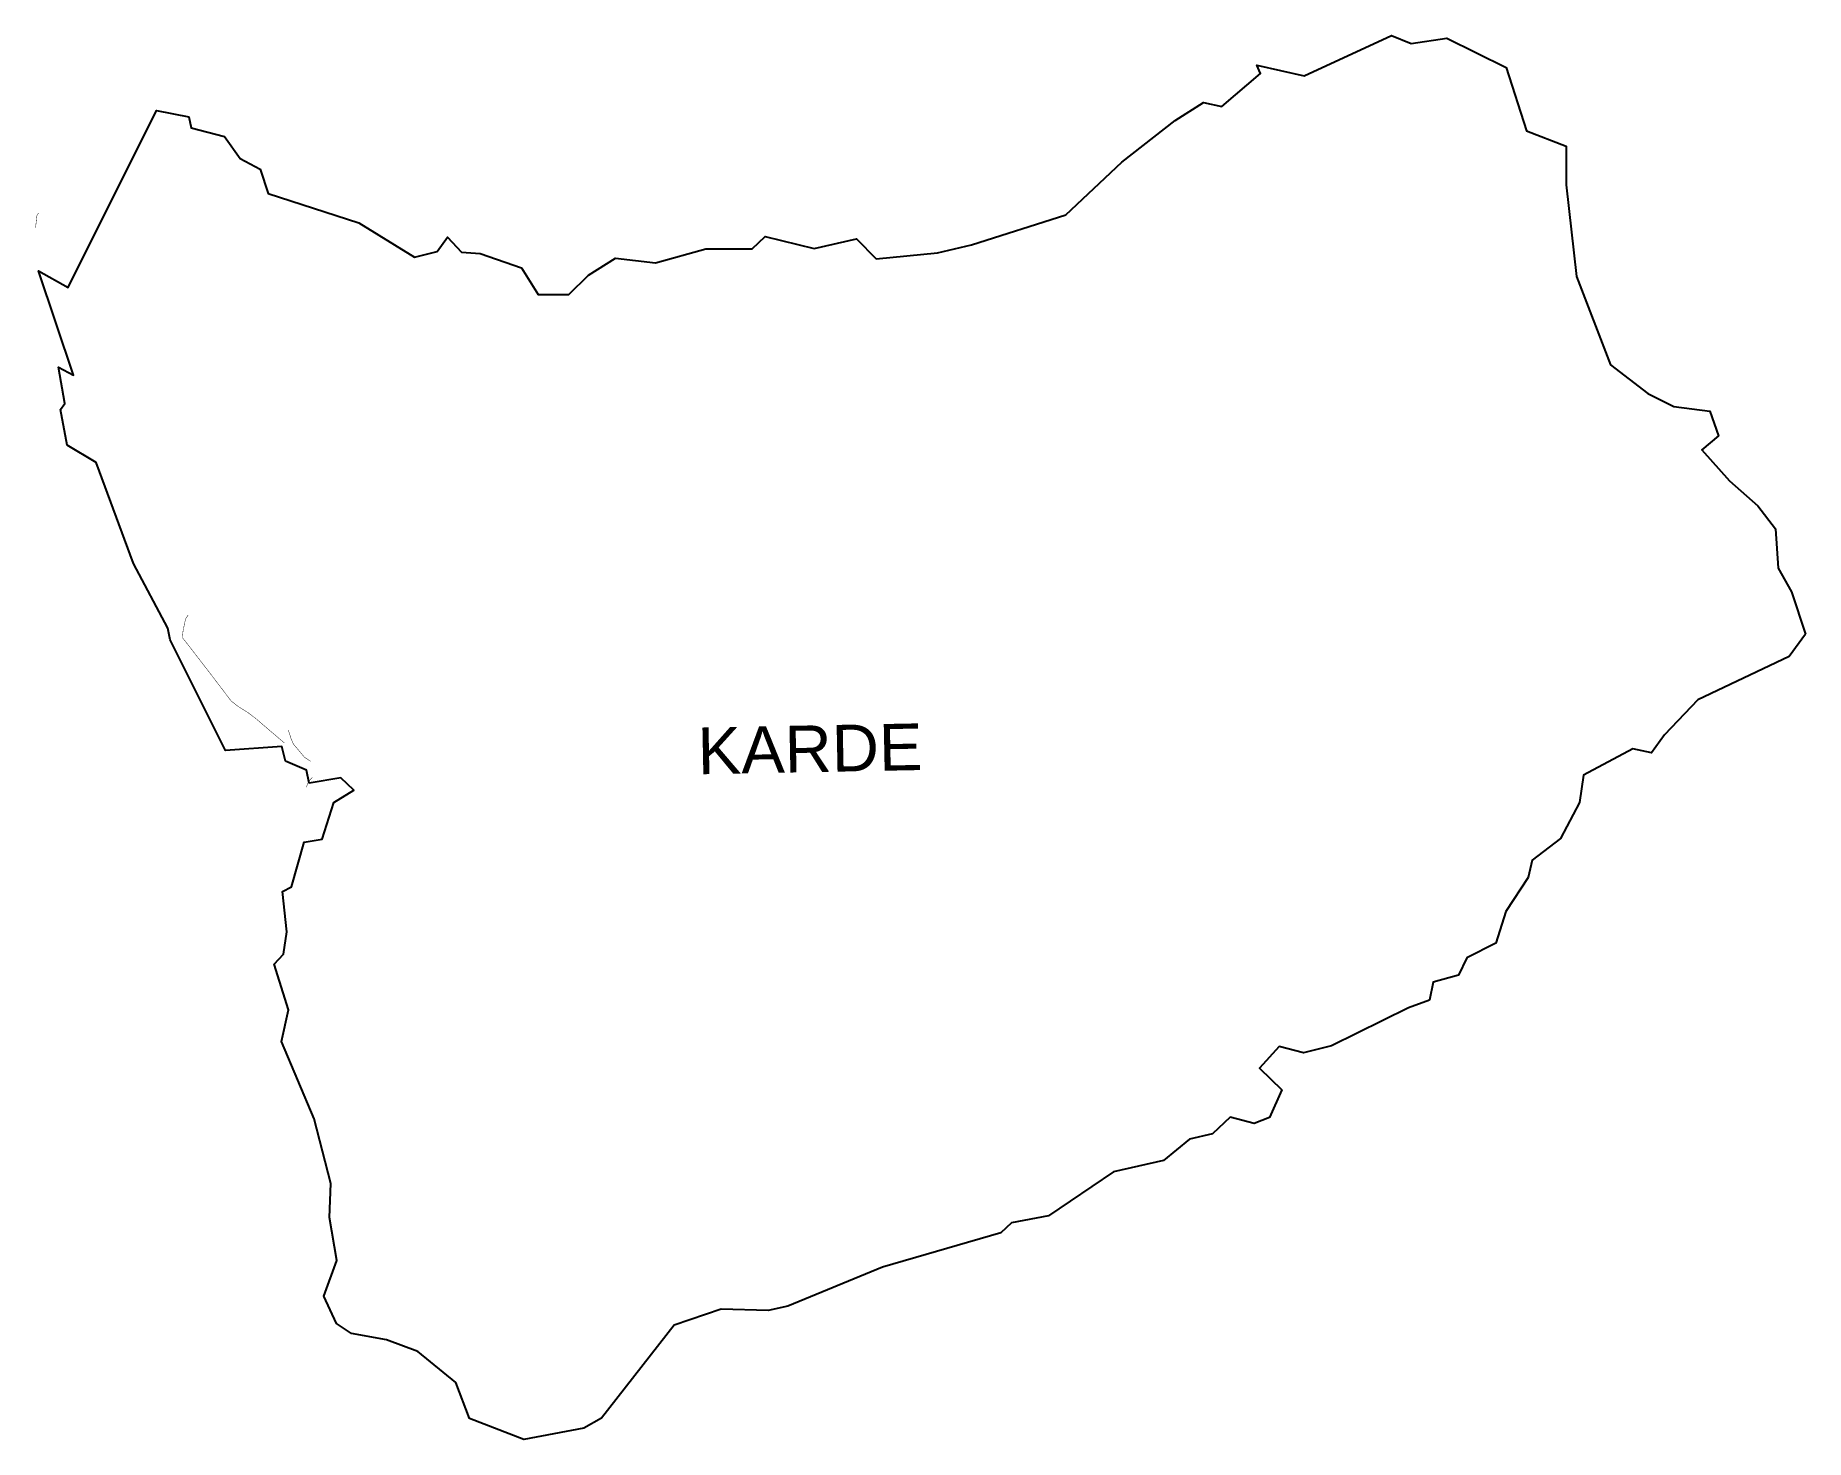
# Model space of a CAD drawing. Header units: metres. Extents: x 300549 to 304668, y 1962250 to 1965518.
import ezdxf

# ---------------------------------------------------------------- set-up
doc = ezdxf.new("R2010")
doc.units = ezdxf.units.M
for name, color, linetype in [('SEAWALL', 170, 'Continuous'), ('village', 3, 'Continuous'), ('VILLAGE NAME', 250, 'Continuous')]:
    doc.layers.add(name, color=color, linetype=linetype)
doc.styles.get("Standard").update_dxf_attribs({"font": 'simplex.shx'})

msp = doc.modelspace()

# ---------------------------------------------------------------- linework, layer by layer
at = {"layer": 'SEAWALL', "color": 30, "const_width": 1, "flags": 128}
for points in [[(300555.7, 1965105.1), (300551.8, 1965098), (300549.1, 1965071.1)], [(300903.9, 1964168.9), (300897.9, 1964159.5), (300892.2, 1964132.5), (300890.6, 1964116.4), (300903.9, 1964099.6), (300958.2, 1964029.3), (301004.1, 1963968.9), (301020.9, 1963955.8), (301043.4, 1963941.8), (301060.5, 1963928.8), (301128.3, 1963870.9)], [(301137, 1963901.6), (301143.4, 1963881.7), (301149.4, 1963867.9), (301158.5, 1963857.4), (301175, 1963837.7), (301189.2, 1963828.4)], [(301193, 1963791), (301188.2, 1963786), (301182.3, 1963776.3), (301179.1, 1963768.4)]]:
    msp.add_lwpolyline(points, dxfattribs=at)
at = {"layer": 'village', "color": 3, "true_color": 0x00ff00}
msp.add_polyline3d([(304668, 1964124.3, 0), (304629.6, 1964072.2, 0), (304417.3, 1963971.4, 0), (304339.5, 1963890.5, 0), (304309.7, 1963848.4, 0), (304265.6, 1963857.6, 0), (304151, 1963795.9, 0), (304142.2, 1963732.5, 0), (304097.6, 1963648.8, 0), (304031.5, 1963598.5, 0), (304022.5, 1963558.2, 0), (303970.8, 1963479.1, 0), (303947.2, 1963405.4, 0), (303879.7, 1963371.1, 0), (303860.6, 1963330.3, 0), (303801.5, 1963314.2, 0), (303792.7, 1963272.6, 0), (303744.1, 1963255, 0), (303564.5, 1963166.4, 0), (303499.4, 1963149.7, 0), (303443.2, 1963164.4, 0), (303396.8, 1963114.4, 0), (303449.3, 1963063.4, 0), (303420.8, 1962999.5, 0), (303385.1, 1962985.4, 0), (303328.8, 1963000.5, 0), (303287.5, 1962961.4, 0), (303234.4, 1962948.9, 0), (303173.6, 1962899.5, 0), (303057.7, 1962872.5, 0), (302906.2, 1962770.3, 0), (302819.9, 1962754.1, 0), (302795.6, 1962731.2, 0), (302519.7, 1962650.8, 0), (302299.7, 1962560.3, 0), (302253.5, 1962550.4, 0), (302144.8, 1962552.8, 0), (302035.1, 1962515.6, 0), (301865.9, 1962299.8, 0), (301825, 1962276.3, 0), (301685.3, 1962249.5, 0), (301558.5, 1962298.3, 0), (301526.6, 1962382.5, 0), (301438.2, 1962454.3, 0), (301365.3, 1962481.8, 0), (301284, 1962496.3, 0), (301249.5, 1962519.7, 0), (301219.9, 1962583.6, 0), (301249.7, 1962666.7, 0), (301232.9, 1962766.8, 0), (301235.9, 1962845.6, 0), (301197.2, 1962995.9, 0), (301121.3, 1963176.4, 0), (301137.8, 1963250.2, 0), (301104.5, 1963356.1, 0), (301125.8, 1963379.8, 0), (301133.4, 1963431.9, 0), (301123.4, 1963525.3, 0), (301144.5, 1963536.6, 0), (301173.9, 1963640.1, 0), (301215.9, 1963647.1, 0), (301243.4, 1963732.6, 0), (301289.6, 1963761.4, 0), (301259, 1963790.3, 0), (301185.9, 1963777.3, 0), (301179.3, 1963808.1, 0), (301130.7, 1963829.1, 0), (301121.9, 1963863.2, 0), (300990.9, 1963853.3, 0), (300861.9, 1964111.5, 0), (300856.4, 1964138.6, 0), (300776.9, 1964288.6, 0), (300689.9, 1964524.3, 0), (300622.6, 1964564.5, 0), (300607.1, 1964647.8, 0), (300616.9, 1964661.6, 0), (300602, 1964745.7, 0), (300637, 1964727.2, 0), (300555.6, 1964970, 0), (300624.5, 1964931.3, 0), (300830.3, 1965343.3, 0), (300905.5, 1965329, 0), (300911, 1965303, 0), (300988.6, 1965283.2, 0), (301025, 1965231.6, 0), (301071.7, 1965207.1, 0), (301090.4, 1965150.6, 0), (301301.2, 1965082.3, 0), (301430.4, 1965001.8, 0), (301483.2, 1965015.2, 0), (301507.7, 1965048.4, 0), (301540.3, 1965013.3, 0), (301583.7, 1965010.4, 0), (301680.1, 1964977, 0), (301718.3, 1964915.3, 0), (301790, 1964915.3, 0), (301836, 1964960.3, 0), (301898.4, 1964999.9, 0), (301991.6, 1964988.5, 0), (302109.1, 1965021.5, 0), (302216.2, 1965021.4, 0), (302247.1, 1965050.3, 0), (302361.2, 1965022.2, 0), (302459.4, 1965044.8, 0), (302504.9, 1964998.4, 0), (302647.7, 1965012.4, 0), (302726.6, 1965031.1, 0), (302946.2, 1965100.4, 0), (303076.9, 1965223.5, 0), (303200.6, 1965320.1, 0), (303266.8, 1965361.8, 0), (303309.9, 1965352.4, 0), (303399.5, 1965429.2, 0), (303390.7, 1965449, 0), (303500.9, 1965424.1, 0), (303704, 1965518.3, 0), (303750, 1965499.6, 0), (303833.2, 1965511.6, 0), (303971.5, 1965443.6, 0), (304018.3, 1965295.8, 0), (304110.9, 1965260.5, 0), (304111.2, 1965170.7, 0), (304134.7, 1964957.3, 0), (304213.7, 1964751.7, 0), (304300.5, 1964684.6, 0), (304361.1, 1964654.5, 0), (304445.4, 1964643.3, 0), (304465.5, 1964586, 0), (304426.5, 1964553.4, 0), (304491.2, 1964481.5, 0), (304556.7, 1964423, 0), (304597.7, 1964369.8, 0), (304603.9, 1964277.7, 0), (304635, 1964222.8, 0)], close=True, dxfattribs=at)

# ---------------------------------------------------------------- texts
at = {"layer": 'VILLAGE NAME', "insert": (302088.4, 1963906.9), "char_height": 108.748, "attachment_point": 1, "rotation": 1.1028}
msp.add_mtext_dynamic_manual_height_columns('{\\fArial|b0|i0|c0|p34;KARDE}', width=1571.314, gutter_width=543.7, heights=[0], dxfattribs=at)

doc.saveas('drawing.dxf')
